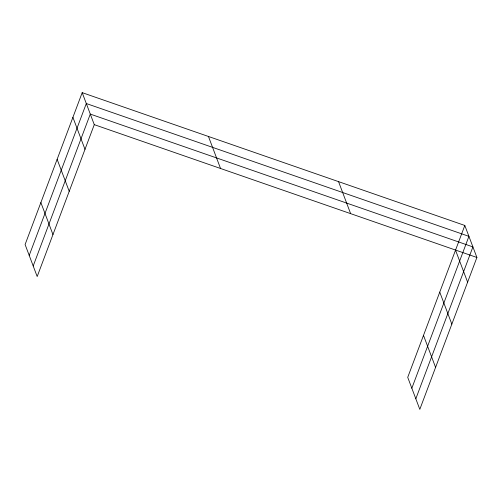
<?xml version="1.0" encoding="UTF-8"?>
<svg xmlns="http://www.w3.org/2000/svg" width="502" height="502" viewBox="0 0 502 502"><rect width="100%" height="100%" fill="white"/><g stroke="black" fill="none" stroke-linecap="round" stroke-linejoin="round"><path stroke-width="0.75" d="M82.19 92.644L25.1 244.53L37.186 276.539L94.276 124.653L82.19 92.644L464.814 225.461L476.9 257.47L419.81 409.356L407.724 377.347L464.814 225.461M29.21 255.411L86.3 103.525L468.924 236.342L411.835 388.228M33.201 265.978L90.291 114.092L472.909 246.909L415.819 398.795M94.276 124.653L476.9 257.47M455.527 250.159L467.613 282.174M439.752 292.133L451.838 324.141M423.5 335.374L435.585 367.389M338.549 181.63L350.634 213.645M208.455 136.469L220.541 168.484M72.903 117.342L84.995 149.358M57.128 159.316L69.22 191.331M40.875 202.557L52.961 234.572"/></g></svg>
